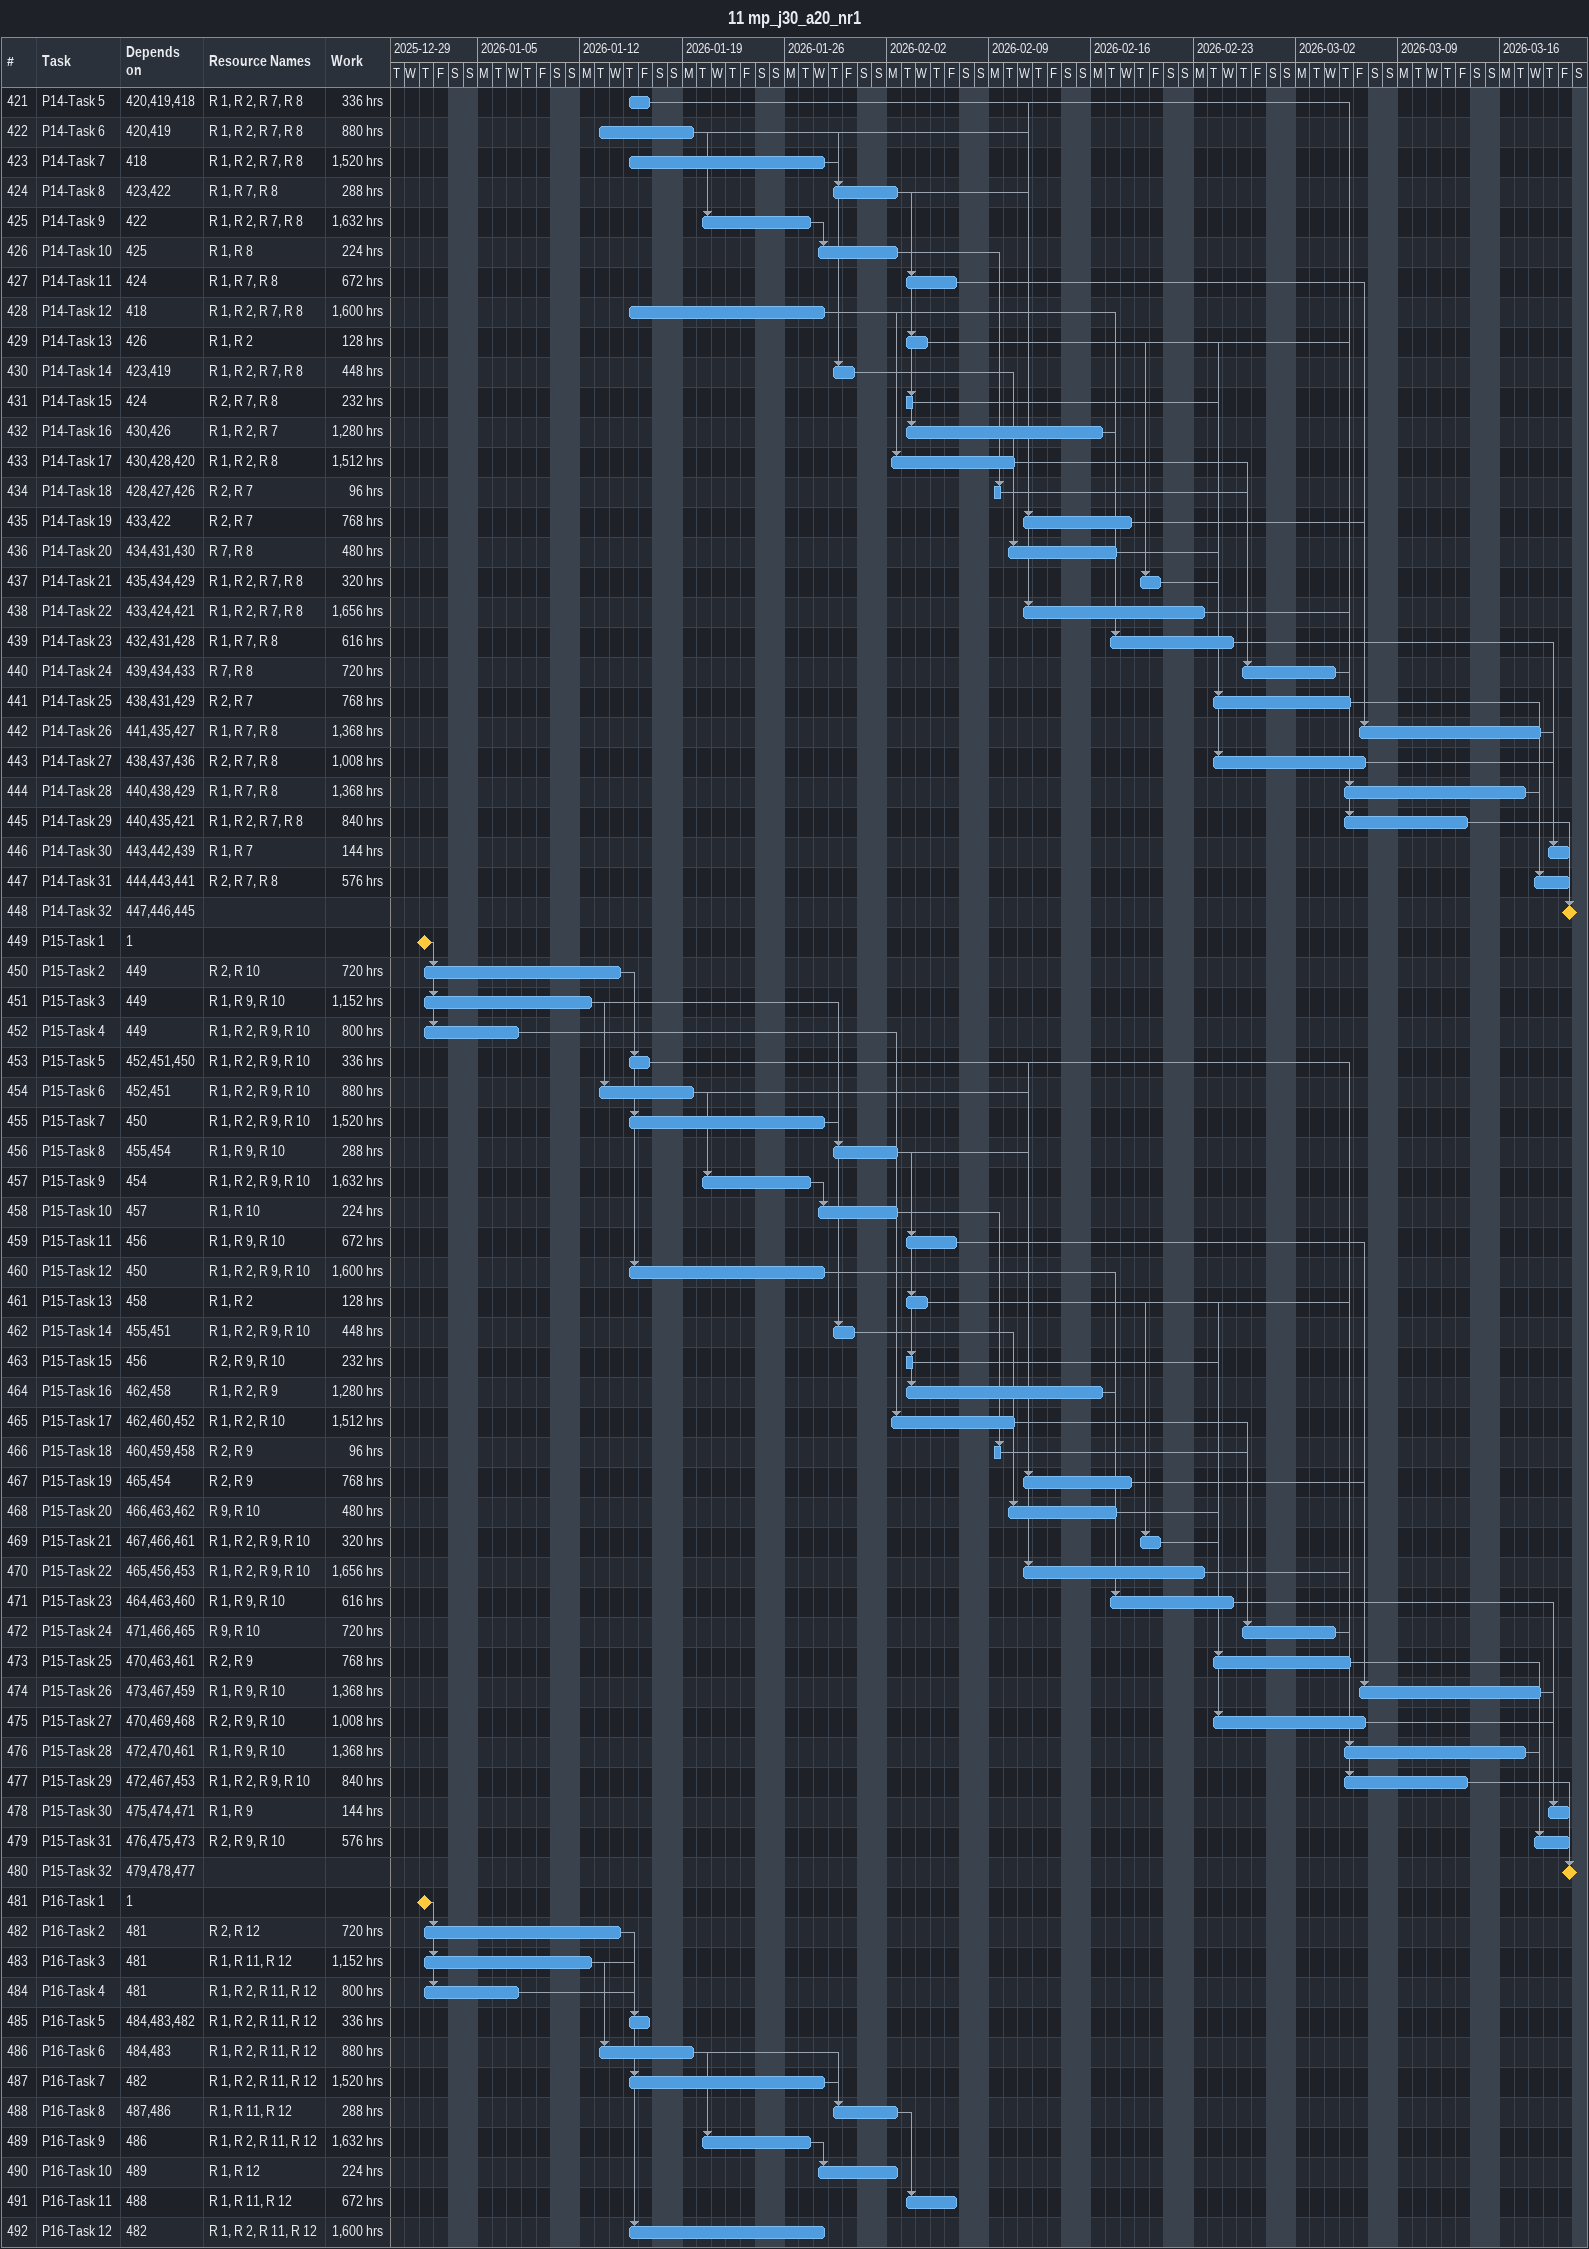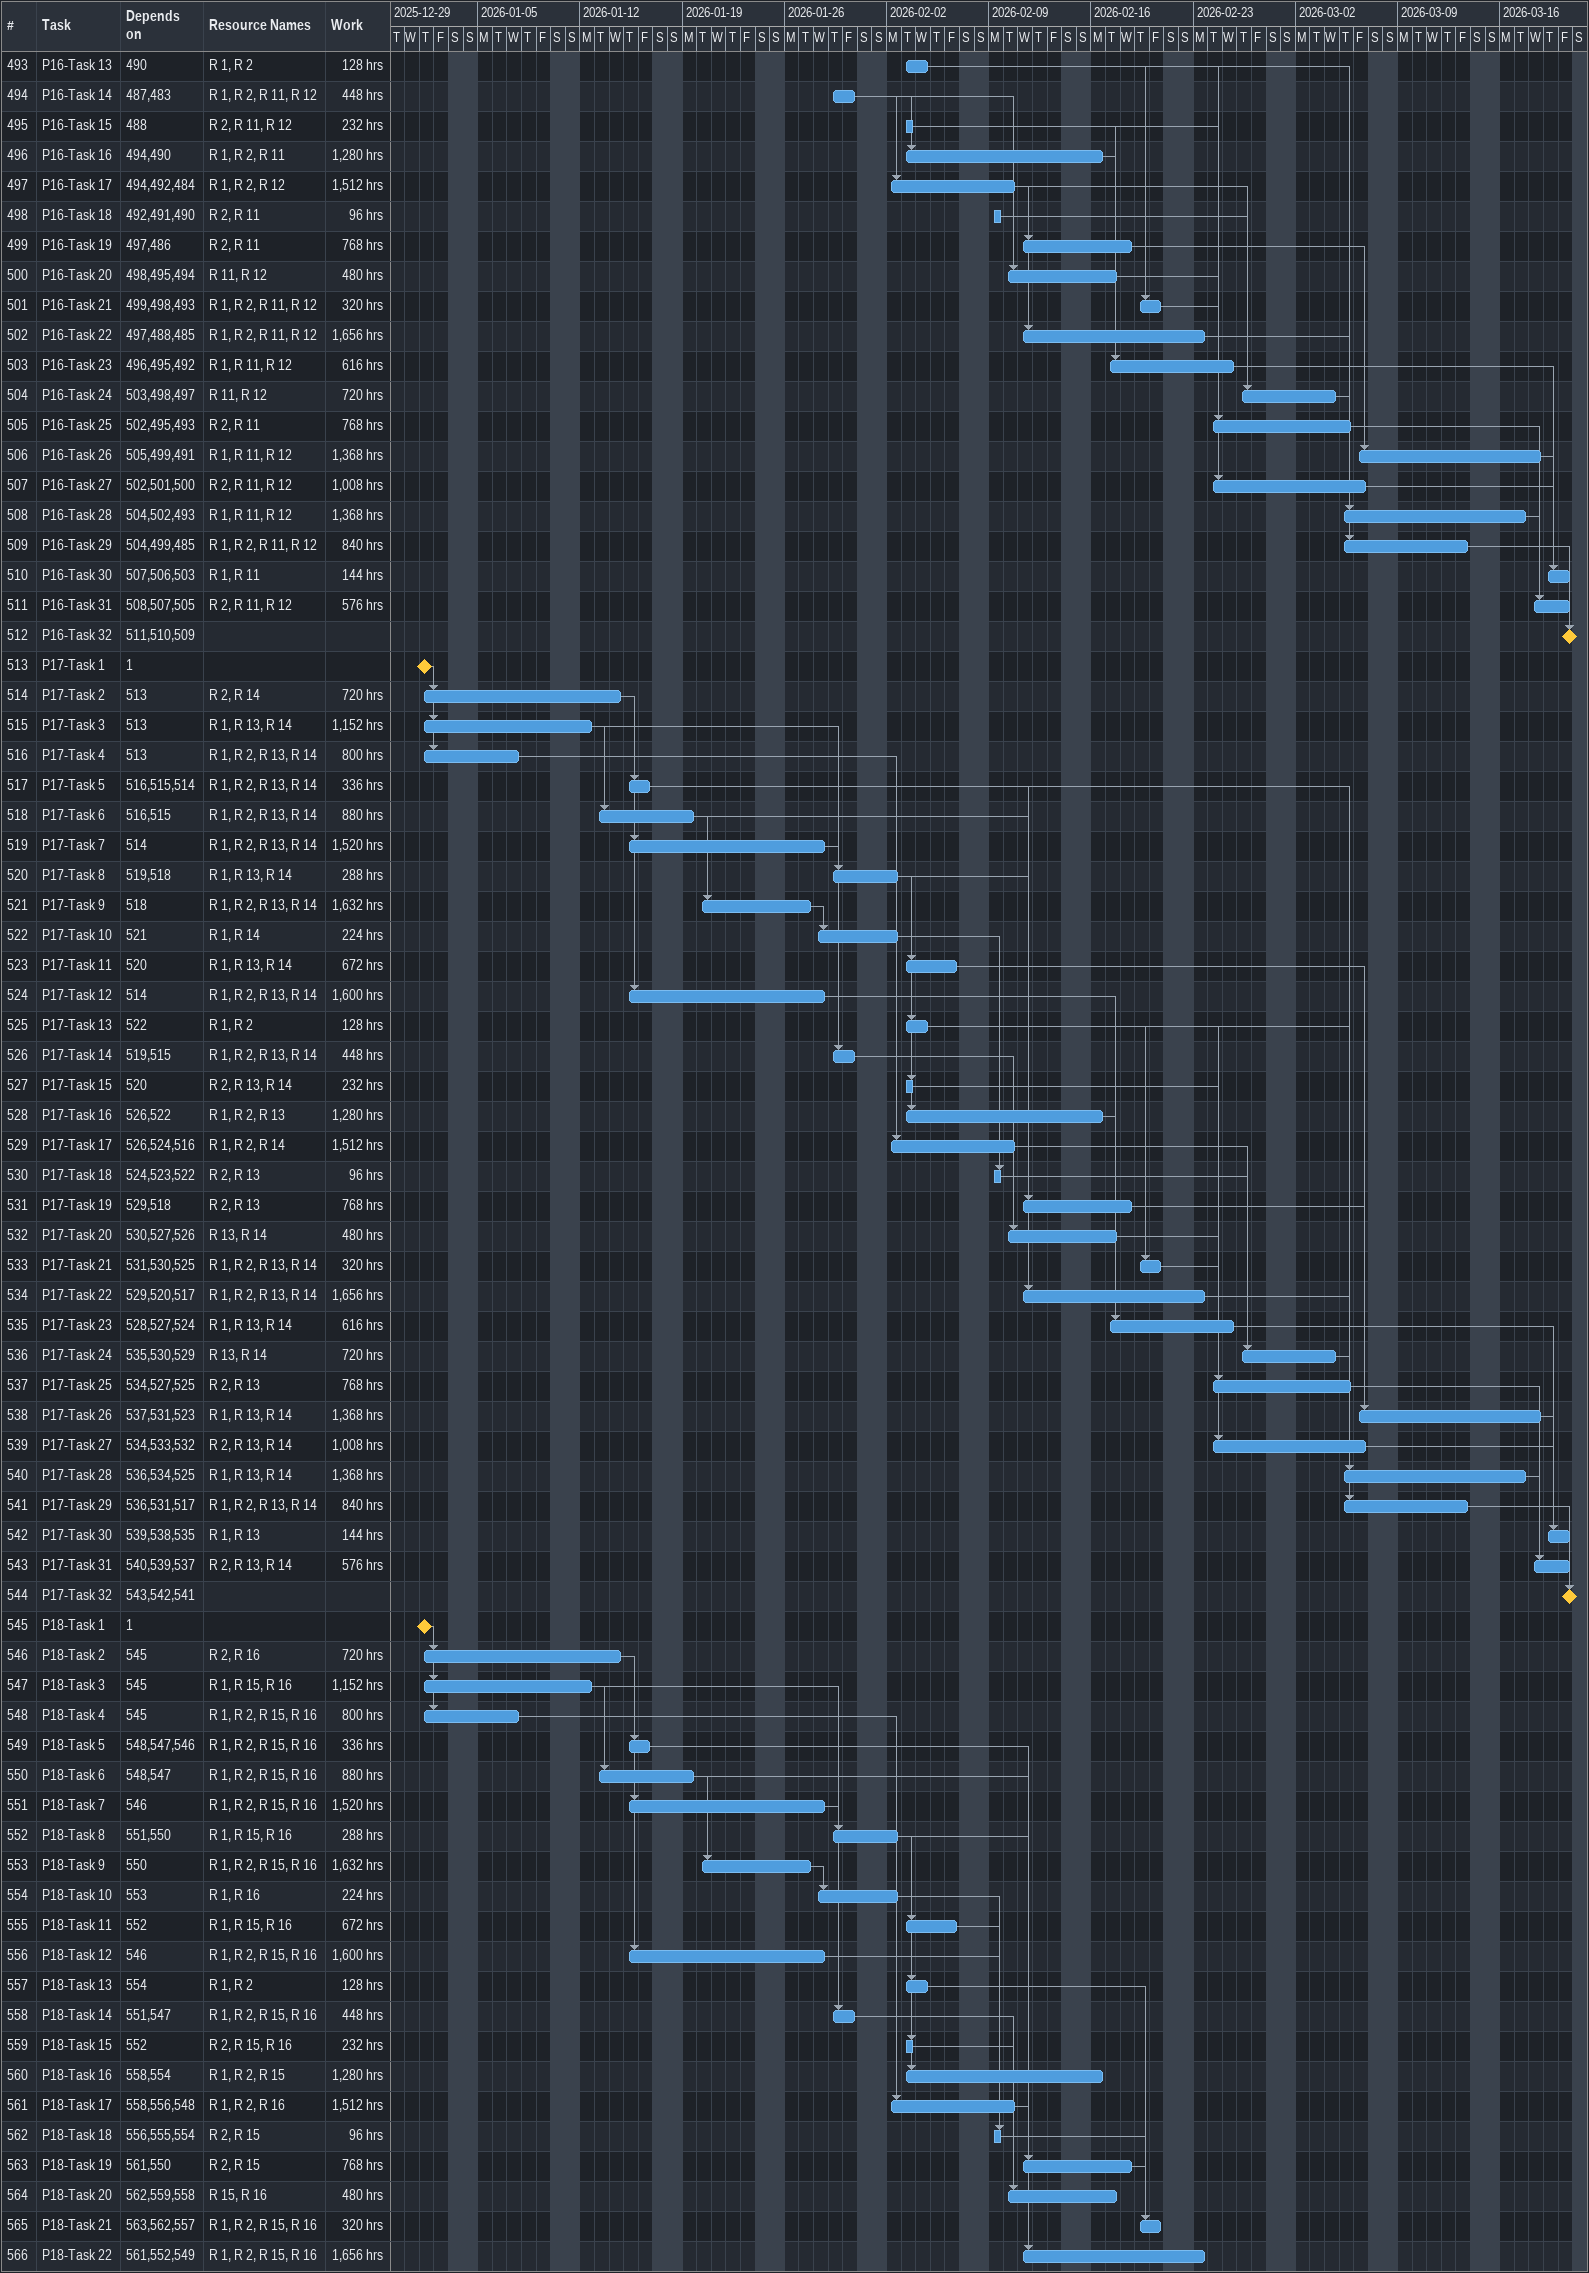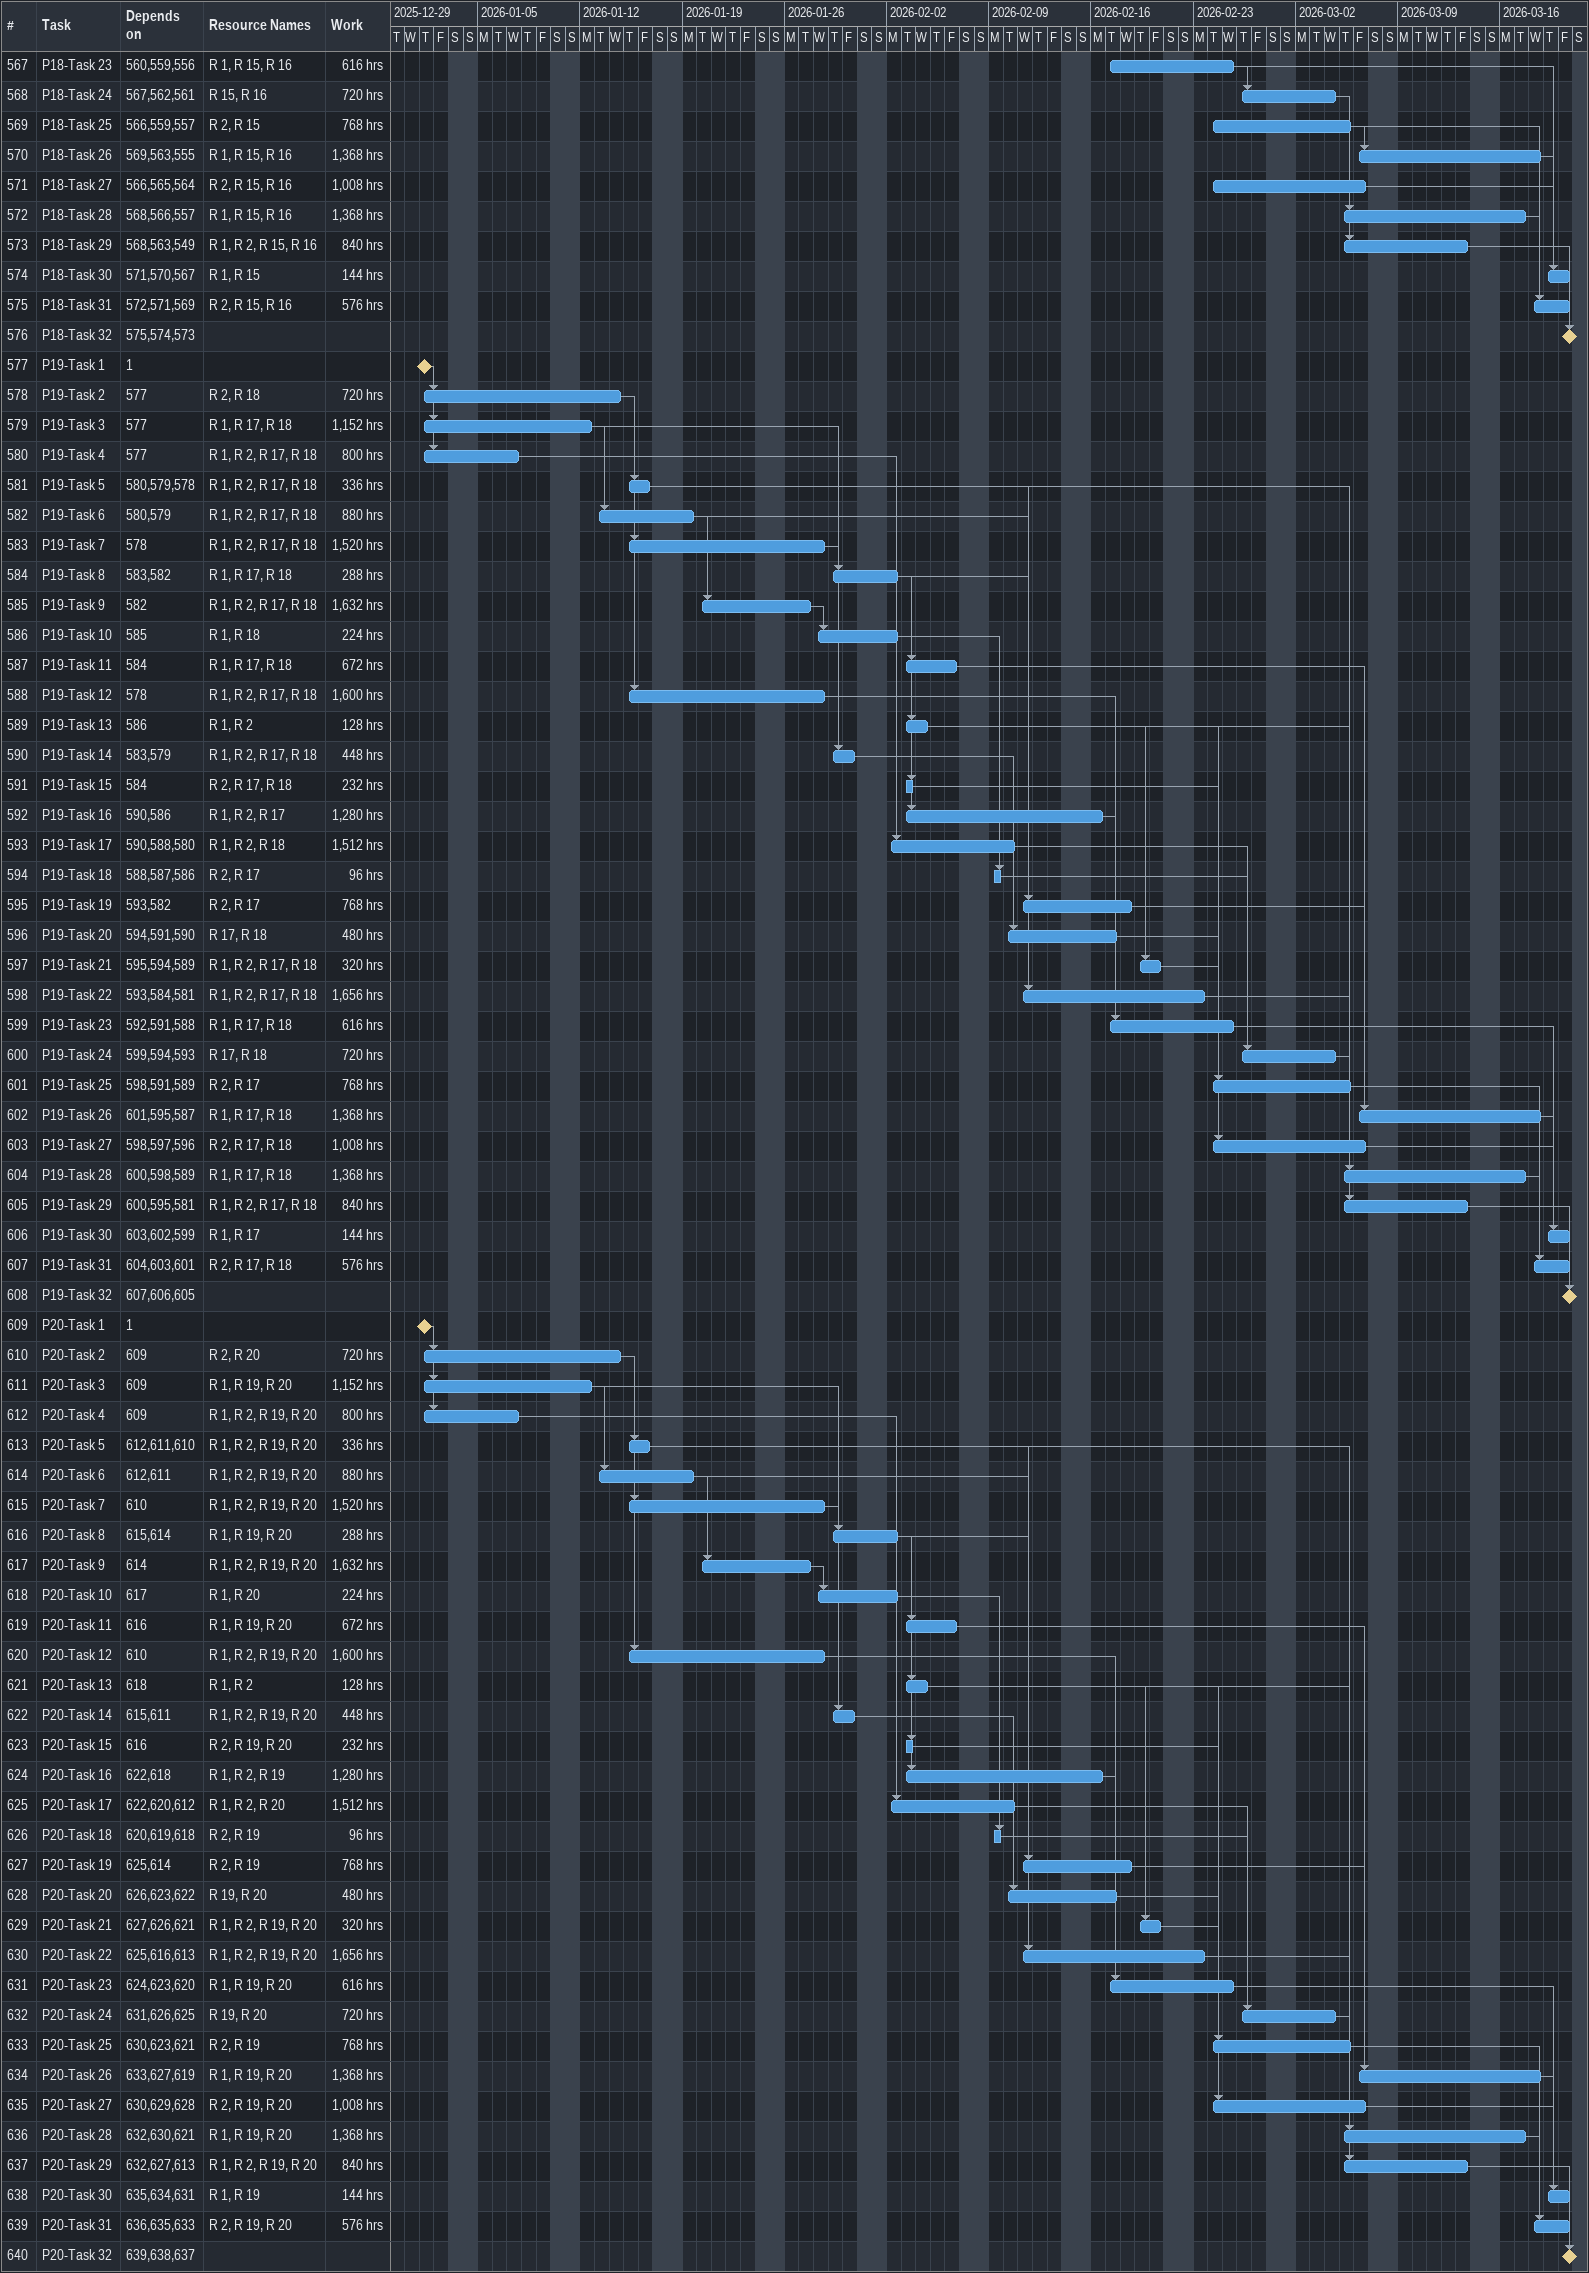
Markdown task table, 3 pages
11 mp_j30_a20_nr1

| ID | Task | Start | Finish | Predecessors | Resources | Work (h) |
|---|---|---|---|---|---|---|
| 421 | P14-Task 5 | 2026-01-15 | 2026-01-16 | 420, 419, 418 | R 1, R 2, R 7, R 8 | 336 |
| 422 | P14-Task 6 | 2026-01-13 | 2026-01-19 | 420, 419 | R 1, R 2, R 7, R 8 | 880 |
| 423 | P14-Task 7 | 2026-01-15 | 2026-01-28 | 418 | R 1, R 2, R 7, R 8 | 1520 |
| 424 | P14-Task 8 | 2026-01-29 | 2026-02-02 | 423, 422 | R 1, R 7, R 8 | 288 |
| 425 | P14-Task 9 | 2026-01-20 | 2026-01-27 | 422 | R 1, R 2, R 7, R 8 | 1632 |
| 426 | P14-Task 10 | 2026-01-28 | 2026-02-02 | 425 | R 1, R 8 | 224 |
| 427 | P14-Task 11 | 2026-02-03 | 2026-02-06 | 424 | R 1, R 7, R 8 | 672 |
| 428 | P14-Task 12 | 2026-01-15 | 2026-01-28 | 418 | R 1, R 2, R 7, R 8 | 1600 |
| 429 | P14-Task 13 | 2026-02-03 | 2026-02-04 | 426 | R 1, R 2 | 128 |
| 430 | P14-Task 14 | 2026-01-29 | 2026-01-30 | 423, 419 | R 1, R 2, R 7, R 8 | 448 |
| 431 | P14-Task 15 | 2026-02-03 | 2026-02-03 | 424 | R 2, R 7, R 8 | 232 |
| 432 | P14-Task 16 | 2026-02-03 | 2026-02-16 | 430, 426 | R 1, R 2, R 7 | 1280 |
| 433 | P14-Task 17 | 2026-02-02 | 2026-02-10 | 430, 428, 420 | R 1, R 2, R 8 | 1512 |
| 434 | P14-Task 18 | 2026-02-09 | 2026-02-09 | 428, 427, 426 | R 2, R 7 | 96 |
| 435 | P14-Task 19 | 2026-02-11 | 2026-02-18 | 433, 422 | R 2, R 7 | 768 |
| 436 | P14-Task 20 | 2026-02-10 | 2026-02-17 | 434, 431, 430 | R 7, R 8 | 480 |
| 437 | P14-Task 21 | 2026-02-19 | 2026-02-20 | 435, 434, 429 | R 1, R 2, R 7, R 8 | 320 |
| 438 | P14-Task 22 | 2026-02-11 | 2026-02-23 | 433, 424, 421 | R 1, R 2, R 7, R 8 | 1656 |
| 439 | P14-Task 23 | 2026-02-17 | 2026-02-25 | 432, 431, 428 | R 1, R 7, R 8 | 616 |
| 440 | P14-Task 24 | 2026-02-26 | 2026-03-04 | 439, 434, 433 | R 7, R 8 | 720 |
| 441 | P14-Task 25 | 2026-02-24 | 2026-03-05 | 438, 431, 429 | R 2, R 7 | 768 |
| 442 | P14-Task 26 | 2026-03-06 | 2026-03-18 | 441, 435, 427 | R 1, R 7, R 8 | 1368 |
| 443 | P14-Task 27 | 2026-02-24 | 2026-03-06 | 438, 437, 436 | R 2, R 7, R 8 | 1008 |
| 444 | P14-Task 28 | 2026-03-05 | 2026-03-17 | 440, 438, 429 | R 1, R 7, R 8 | 1368 |
| 445 | P14-Task 29 | 2026-03-05 | 2026-03-13 | 440, 435, 421 | R 1, R 2, R 7, R 8 | 840 |
| 446 | P14-Task 30 | 2026-03-19 | 2026-03-20 | 443, 442, 439 | R 1, R 7 | 144 |
| 447 | P14-Task 31 | 2026-03-18 | 2026-03-20 | 444, 443, 441 | R 2, R 7, R 8 | 576 |
| 448 | P14-Task 32 (milestone) | 2026-03-20 | 2026-03-20 | 447, 446, 445 |  |  |
| 449 | P15-Task 1 (milestone) | 2026-01-01 | 2026-01-01 | 1 |  |  |
| 450 | P15-Task 2 | 2026-01-01 | 2026-01-14 | 449 | R 2, R 10 | 720 |
| 451 | P15-Task 3 | 2026-01-01 | 2026-01-12 | 449 | R 1, R 9, R 10 | 1152 |
| 452 | P15-Task 4 | 2026-01-01 | 2026-01-07 | 449 | R 1, R 2, R 9, R 10 | 800 |
| 453 | P15-Task 5 | 2026-01-15 | 2026-01-16 | 452, 451, 450 | R 1, R 2, R 9, R 10 | 336 |
| 454 | P15-Task 6 | 2026-01-13 | 2026-01-19 | 452, 451 | R 1, R 2, R 9, R 10 | 880 |
| 455 | P15-Task 7 | 2026-01-15 | 2026-01-28 | 450 | R 1, R 2, R 9, R 10 | 1520 |
| 456 | P15-Task 8 | 2026-01-29 | 2026-02-02 | 455, 454 | R 1, R 9, R 10 | 288 |
| 457 | P15-Task 9 | 2026-01-20 | 2026-01-27 | 454 | R 1, R 2, R 9, R 10 | 1632 |
| 458 | P15-Task 10 | 2026-01-28 | 2026-02-02 | 457 | R 1, R 10 | 224 |
| 459 | P15-Task 11 | 2026-02-03 | 2026-02-06 | 456 | R 1, R 9, R 10 | 672 |
| 460 | P15-Task 12 | 2026-01-15 | 2026-01-28 | 450 | R 1, R 2, R 9, R 10 | 1600 |
| 461 | P15-Task 13 | 2026-02-03 | 2026-02-04 | 458 | R 1, R 2 | 128 |
| 462 | P15-Task 14 | 2026-01-29 | 2026-01-30 | 455, 451 | R 1, R 2, R 9, R 10 | 448 |
| 463 | P15-Task 15 | 2026-02-03 | 2026-02-03 | 456 | R 2, R 9, R 10 | 232 |
| 464 | P15-Task 16 | 2026-02-03 | 2026-02-16 | 462, 458 | R 1, R 2, R 9 | 1280 |
| 465 | P15-Task 17 | 2026-02-02 | 2026-02-10 | 462, 460, 452 | R 1, R 2, R 10 | 1512 |
| 466 | P15-Task 18 | 2026-02-09 | 2026-02-09 | 460, 459, 458 | R 2, R 9 | 96 |
| 467 | P15-Task 19 | 2026-02-11 | 2026-02-18 | 465, 454 | R 2, R 9 | 768 |
| 468 | P15-Task 20 | 2026-02-10 | 2026-02-17 | 466, 463, 462 | R 9, R 10 | 480 |
| 469 | P15-Task 21 | 2026-02-19 | 2026-02-20 | 467, 466, 461 | R 1, R 2, R 9, R 10 | 320 |
| 470 | P15-Task 22 | 2026-02-11 | 2026-02-23 | 465, 456, 453 | R 1, R 2, R 9, R 10 | 1656 |
| 471 | P15-Task 23 | 2026-02-17 | 2026-02-25 | 464, 463, 460 | R 1, R 9, R 10 | 616 |
| 472 | P15-Task 24 | 2026-02-26 | 2026-03-04 | 471, 466, 465 | R 9, R 10 | 720 |
| 473 | P15-Task 25 | 2026-02-24 | 2026-03-05 | 470, 463, 461 | R 2, R 9 | 768 |
| 474 | P15-Task 26 | 2026-03-06 | 2026-03-18 | 473, 467, 459 | R 1, R 9, R 10 | 1368 |
| 475 | P15-Task 27 | 2026-02-24 | 2026-03-06 | 470, 469, 468 | R 2, R 9, R 10 | 1008 |
| 476 | P15-Task 28 | 2026-03-05 | 2026-03-17 | 472, 470, 461 | R 1, R 9, R 10 | 1368 |
| 477 | P15-Task 29 | 2026-03-05 | 2026-03-13 | 472, 467, 453 | R 1, R 2, R 9, R 10 | 840 |
| 478 | P15-Task 30 | 2026-03-19 | 2026-03-20 | 475, 474, 471 | R 1, R 9 | 144 |
| 479 | P15-Task 31 | 2026-03-18 | 2026-03-20 | 476, 475, 473 | R 2, R 9, R 10 | 576 |
| 480 | P15-Task 32 (milestone) | 2026-03-20 | 2026-03-20 | 479, 478, 477 |  |  |
| 481 | P16-Task 1 (milestone) | 2026-01-01 | 2026-01-01 | 1 |  |  |
| 482 | P16-Task 2 | 2026-01-01 | 2026-01-14 | 481 | R 2, R 12 | 720 |
| 483 | P16-Task 3 | 2026-01-01 | 2026-01-12 | 481 | R 1, R 11, R 12 | 1152 |
| 484 | P16-Task 4 | 2026-01-01 | 2026-01-07 | 481 | R 1, R 2, R 11, R 12 | 800 |
| 485 | P16-Task 5 | 2026-01-15 | 2026-01-16 | 484, 483, 482 | R 1, R 2, R 11, R 12 | 336 |
| 486 | P16-Task 6 | 2026-01-13 | 2026-01-19 | 484, 483 | R 1, R 2, R 11, R 12 | 880 |
| 487 | P16-Task 7 | 2026-01-15 | 2026-01-28 | 482 | R 1, R 2, R 11, R 12 | 1520 |
| 488 | P16-Task 8 | 2026-01-29 | 2026-02-02 | 487, 486 | R 1, R 11, R 12 | 288 |
| 489 | P16-Task 9 | 2026-01-20 | 2026-01-27 | 486 | R 1, R 2, R 11, R 12 | 1632 |
| 490 | P16-Task 10 | 2026-01-28 | 2026-02-02 | 489 | R 1, R 12 | 224 |
| 491 | P16-Task 11 | 2026-02-03 | 2026-02-06 | 488 | R 1, R 11, R 12 | 672 |
| 492 | P16-Task 12 | 2026-01-15 | 2026-01-28 | 482 | R 1, R 2, R 11, R 12 | 1600 |
| 493 | P16-Task 13 | 2026-02-03 | 2026-02-04 | 490 | R 1, R 2 | 128 |
| 494 | P16-Task 14 | 2026-01-29 | 2026-01-30 | 487, 483 | R 1, R 2, R 11, R 12 | 448 |
| 495 | P16-Task 15 | 2026-02-03 | 2026-02-03 | 488 | R 2, R 11, R 12 | 232 |
| 496 | P16-Task 16 | 2026-02-03 | 2026-02-16 | 494, 490 | R 1, R 2, R 11 | 1280 |
| 497 | P16-Task 17 | 2026-02-02 | 2026-02-10 | 494, 492, 484 | R 1, R 2, R 12 | 1512 |
| 498 | P16-Task 18 | 2026-02-09 | 2026-02-09 | 492, 491, 490 | R 2, R 11 | 96 |
| 499 | P16-Task 19 | 2026-02-11 | 2026-02-18 | 497, 486 | R 2, R 11 | 768 |
| 500 | P16-Task 20 | 2026-02-10 | 2026-02-17 | 498, 495, 494 | R 11, R 12 | 480 |
| 501 | P16-Task 21 | 2026-02-19 | 2026-02-20 | 499, 498, 493 | R 1, R 2, R 11, R 12 | 320 |
| 502 | P16-Task 22 | 2026-02-11 | 2026-02-23 | 497, 488, 485 | R 1, R 2, R 11, R 12 | 1656 |
| 503 | P16-Task 23 | 2026-02-17 | 2026-02-25 | 496, 495, 492 | R 1, R 11, R 12 | 616 |
| 504 | P16-Task 24 | 2026-02-26 | 2026-03-04 | 503, 498, 497 | R 11, R 12 | 720 |
| 505 | P16-Task 25 | 2026-02-24 | 2026-03-05 | 502, 495, 493 | R 2, R 11 | 768 |
| 506 | P16-Task 26 | 2026-03-06 | 2026-03-18 | 505, 499, 491 | R 1, R 11, R 12 | 1368 |
| 507 | P16-Task 27 | 2026-02-24 | 2026-03-06 | 502, 501, 500 | R 2, R 11, R 12 | 1008 |
| 508 | P16-Task 28 | 2026-03-05 | 2026-03-17 | 504, 502, 493 | R 1, R 11, R 12 | 1368 |
| 509 | P16-Task 29 | 2026-03-05 | 2026-03-13 | 504, 499, 485 | R 1, R 2, R 11, R 12 | 840 |
| 510 | P16-Task 30 | 2026-03-19 | 2026-03-20 | 507, 506, 503 | R 1, R 11 | 144 |
| 511 | P16-Task 31 | 2026-03-18 | 2026-03-20 | 508, 507, 505 | R 2, R 11, R 12 | 576 |
| 512 | P16-Task 32 (milestone) | 2026-03-20 | 2026-03-20 | 511, 510, 509 |  |  |
| 513 | P17-Task 1 (milestone) | 2026-01-01 | 2026-01-01 | 1 |  |  |
| 514 | P17-Task 2 | 2026-01-01 | 2026-01-14 | 513 | R 2, R 14 | 720 |
| 515 | P17-Task 3 | 2026-01-01 | 2026-01-12 | 513 | R 1, R 13, R 14 | 1152 |
| 516 | P17-Task 4 | 2026-01-01 | 2026-01-07 | 513 | R 1, R 2, R 13, R 14 | 800 |
| 517 | P17-Task 5 | 2026-01-15 | 2026-01-16 | 516, 515, 514 | R 1, R 2, R 13, R 14 | 336 |
| 518 | P17-Task 6 | 2026-01-13 | 2026-01-19 | 516, 515 | R 1, R 2, R 13, R 14 | 880 |
| 519 | P17-Task 7 | 2026-01-15 | 2026-01-28 | 514 | R 1, R 2, R 13, R 14 | 1520 |
| 520 | P17-Task 8 | 2026-01-29 | 2026-02-02 | 519, 518 | R 1, R 13, R 14 | 288 |
| 521 | P17-Task 9 | 2026-01-20 | 2026-01-27 | 518 | R 1, R 2, R 13, R 14 | 1632 |
| 522 | P17-Task 10 | 2026-01-28 | 2026-02-02 | 521 | R 1, R 14 | 224 |
| 523 | P17-Task 11 | 2026-02-03 | 2026-02-06 | 520 | R 1, R 13, R 14 | 672 |
| 524 | P17-Task 12 | 2026-01-15 | 2026-01-28 | 514 | R 1, R 2, R 13, R 14 | 1600 |
| 525 | P17-Task 13 | 2026-02-03 | 2026-02-04 | 522 | R 1, R 2 | 128 |
| 526 | P17-Task 14 | 2026-01-29 | 2026-01-30 | 519, 515 | R 1, R 2, R 13, R 14 | 448 |
| 527 | P17-Task 15 | 2026-02-03 | 2026-02-03 | 520 | R 2, R 13, R 14 | 232 |
| 528 | P17-Task 16 | 2026-02-03 | 2026-02-16 | 526, 522 | R 1, R 2, R 13 | 1280 |
| 529 | P17-Task 17 | 2026-02-02 | 2026-02-10 | 526, 524, 516 | R 1, R 2, R 14 | 1512 |
| 530 | P17-Task 18 | 2026-02-09 | 2026-02-09 | 524, 523, 522 | R 2, R 13 | 96 |
| 531 | P17-Task 19 | 2026-02-11 | 2026-02-18 | 529, 518 | R 2, R 13 | 768 |
| 532 | P17-Task 20 | 2026-02-10 | 2026-02-17 | 530, 527, 526 | R 13, R 14 | 480 |
| 533 | P17-Task 21 | 2026-02-19 | 2026-02-20 | 531, 530, 525 | R 1, R 2, R 13, R 14 | 320 |
| 534 | P17-Task 22 | 2026-02-11 | 2026-02-23 | 529, 520, 517 | R 1, R 2, R 13, R 14 | 1656 |
| 535 | P17-Task 23 | 2026-02-17 | 2026-02-25 | 528, 527, 524 | R 1, R 13, R 14 | 616 |
| 536 | P17-Task 24 | 2026-02-26 | 2026-03-04 | 535, 530, 529 | R 13, R 14 | 720 |
| 537 | P17-Task 25 | 2026-02-24 | 2026-03-05 | 534, 527, 525 | R 2, R 13 | 768 |
| 538 | P17-Task 26 | 2026-03-06 | 2026-03-18 | 537, 531, 523 | R 1, R 13, R 14 | 1368 |
| 539 | P17-Task 27 | 2026-02-24 | 2026-03-06 | 534, 533, 532 | R 2, R 13, R 14 | 1008 |
| 540 | P17-Task 28 | 2026-03-05 | 2026-03-17 | 536, 534, 525 | R 1, R 13, R 14 | 1368 |
| 541 | P17-Task 29 | 2026-03-05 | 2026-03-13 | 536, 531, 517 | R 1, R 2, R 13, R 14 | 840 |
| 542 | P17-Task 30 | 2026-03-19 | 2026-03-20 | 539, 538, 535 | R 1, R 13 | 144 |
| 543 | P17-Task 31 | 2026-03-18 | 2026-03-20 | 540, 539, 537 | R 2, R 13, R 14 | 576 |
| 544 | P17-Task 32 (milestone) | 2026-03-20 | 2026-03-20 | 543, 542, 541 |  |  |
| 545 | P18-Task 1 (milestone) | 2026-01-01 | 2026-01-01 | 1 |  |  |
| 546 | P18-Task 2 | 2026-01-01 | 2026-01-14 | 545 | R 2, R 16 | 720 |
| 547 | P18-Task 3 | 2026-01-01 | 2026-01-12 | 545 | R 1, R 15, R 16 | 1152 |
| 548 | P18-Task 4 | 2026-01-01 | 2026-01-07 | 545 | R 1, R 2, R 15, R 16 | 800 |
| 549 | P18-Task 5 | 2026-01-15 | 2026-01-16 | 548, 547, 546 | R 1, R 2, R 15, R 16 | 336 |
| 550 | P18-Task 6 | 2026-01-13 | 2026-01-19 | 548, 547 | R 1, R 2, R 15, R 16 | 880 |
| 551 | P18-Task 7 | 2026-01-15 | 2026-01-28 | 546 | R 1, R 2, R 15, R 16 | 1520 |
| 552 | P18-Task 8 | 2026-01-29 | 2026-02-02 | 551, 550 | R 1, R 15, R 16 | 288 |
| 553 | P18-Task 9 | 2026-01-20 | 2026-01-27 | 550 | R 1, R 2, R 15, R 16 | 1632 |
| 554 | P18-Task 10 | 2026-01-28 | 2026-02-02 | 553 | R 1, R 16 | 224 |
| 555 | P18-Task 11 | 2026-02-03 | 2026-02-06 | 552 | R 1, R 15, R 16 | 672 |
| 556 | P18-Task 12 | 2026-01-15 | 2026-01-28 | 546 | R 1, R 2, R 15, R 16 | 1600 |
| 557 | P18-Task 13 | 2026-02-03 | 2026-02-04 | 554 | R 1, R 2 | 128 |
| 558 | P18-Task 14 | 2026-01-29 | 2026-01-30 | 551, 547 | R 1, R 2, R 15, R 16 | 448 |
| 559 | P18-Task 15 | 2026-02-03 | 2026-02-03 | 552 | R 2, R 15, R 16 | 232 |
| 560 | P18-Task 16 | 2026-02-03 | 2026-02-16 | 558, 554 | R 1, R 2, R 15 | 1280 |
| 561 | P18-Task 17 | 2026-02-02 | 2026-02-10 | 558, 556, 548 | R 1, R 2, R 16 | 1512 |
| 562 | P18-Task 18 | 2026-02-09 | 2026-02-09 | 556, 555, 554 | R 2, R 15 | 96 |
| 563 | P18-Task 19 | 2026-02-11 | 2026-02-18 | 561, 550 | R 2, R 15 | 768 |
| 564 | P18-Task 20 | 2026-02-10 | 2026-02-17 | 562, 559, 558 | R 15, R 16 | 480 |
| 565 | P18-Task 21 | 2026-02-19 | 2026-02-20 | 563, 562, 557 | R 1, R 2, R 15, R 16 | 320 |
| 566 | P18-Task 22 | 2026-02-11 | 2026-02-23 | 561, 552, 549 | R 1, R 2, R 15, R 16 | 1656 |
| 567 | P18-Task 23 | 2026-02-17 | 2026-02-25 | 560, 559, 556 | R 1, R 15, R 16 | 616 |
| 568 | P18-Task 24 | 2026-02-26 | 2026-03-04 | 567, 562, 561 | R 15, R 16 | 720 |
| 569 | P18-Task 25 | 2026-02-24 | 2026-03-05 | 566, 559, 557 | R 2, R 15 | 768 |
| 570 | P18-Task 26 | 2026-03-06 | 2026-03-18 | 569, 563, 555 | R 1, R 15, R 16 | 1368 |
| 571 | P18-Task 27 | 2026-02-24 | 2026-03-06 | 566, 565, 564 | R 2, R 15, R 16 | 1008 |
| 572 | P18-Task 28 | 2026-03-05 | 2026-03-17 | 568, 566, 557 | R 1, R 15, R 16 | 1368 |
| 573 | P18-Task 29 | 2026-03-05 | 2026-03-13 | 568, 563, 549 | R 1, R 2, R 15, R 16 | 840 |
| 574 | P18-Task 30 | 2026-03-19 | 2026-03-20 | 571, 570, 567 | R 1, R 15 | 144 |
| 575 | P18-Task 31 | 2026-03-18 | 2026-03-20 | 572, 571, 569 | R 2, R 15, R 16 | 576 |
| 576 | P18-Task 32 (milestone) | 2026-03-20 | 2026-03-20 | 575, 574, 573 |  |  |
| 577 | P19-Task 1 (milestone) | 2026-01-01 | 2026-01-01 | 1 |  |  |
| 578 | P19-Task 2 | 2026-01-01 | 2026-01-14 | 577 | R 2, R 18 | 720 |
| 579 | P19-Task 3 | 2026-01-01 | 2026-01-12 | 577 | R 1, R 17, R 18 | 1152 |
| 580 | P19-Task 4 | 2026-01-01 | 2026-01-07 | 577 | R 1, R 2, R 17, R 18 | 800 |
| 581 | P19-Task 5 | 2026-01-15 | 2026-01-16 | 580, 579, 578 | R 1, R 2, R 17, R 18 | 336 |
| 582 | P19-Task 6 | 2026-01-13 | 2026-01-19 | 580, 579 | R 1, R 2, R 17, R 18 | 880 |
| 583 | P19-Task 7 | 2026-01-15 | 2026-01-28 | 578 | R 1, R 2, R 17, R 18 | 1520 |
| 584 | P19-Task 8 | 2026-01-29 | 2026-02-02 | 583, 582 | R 1, R 17, R 18 | 288 |
| 585 | P19-Task 9 | 2026-01-20 | 2026-01-27 | 582 | R 1, R 2, R 17, R 18 | 1632 |
| 586 | P19-Task 10 | 2026-01-28 | 2026-02-02 | 585 | R 1, R 18 | 224 |
| 587 | P19-Task 11 | 2026-02-03 | 2026-02-06 | 584 | R 1, R 17, R 18 | 672 |
| 588 | P19-Task 12 | 2026-01-15 | 2026-01-28 | 578 | R 1, R 2, R 17, R 18 | 1600 |
| 589 | P19-Task 13 | 2026-02-03 | 2026-02-04 | 586 | R 1, R 2 | 128 |
| 590 | P19-Task 14 | 2026-01-29 | 2026-01-30 | 583, 579 | R 1, R 2, R 17, R 18 | 448 |
| 591 | P19-Task 15 | 2026-02-03 | 2026-02-03 | 584 | R 2, R 17, R 18 | 232 |
| 592 | P19-Task 16 | 2026-02-03 | 2026-02-16 | 590, 586 | R 1, R 2, R 17 | 1280 |
| 593 | P19-Task 17 | 2026-02-02 | 2026-02-10 | 590, 588, 580 | R 1, R 2, R 18 | 1512 |
| 594 | P19-Task 18 | 2026-02-09 | 2026-02-09 | 588, 587, 586 | R 2, R 17 | 96 |
| 595 | P19-Task 19 | 2026-02-11 | 2026-02-18 | 593, 582 | R 2, R 17 | 768 |
| 596 | P19-Task 20 | 2026-02-10 | 2026-02-17 | 594, 591, 590 | R 17, R 18 | 480 |
| 597 | P19-Task 21 | 2026-02-19 | 2026-02-20 | 595, 594, 589 | R 1, R 2, R 17, R 18 | 320 |
| 598 | P19-Task 22 | 2026-02-11 | 2026-02-23 | 593, 584, 581 | R 1, R 2, R 17, R 18 | 1656 |
| 599 | P19-Task 23 | 2026-02-17 | 2026-02-25 | 592, 591, 588 | R 1, R 17, R 18 | 616 |
| 600 | P19-Task 24 | 2026-02-26 | 2026-03-04 | 599, 594, 593 | R 17, R 18 | 720 |
| 601 | P19-Task 25 | 2026-02-24 | 2026-03-05 | 598, 591, 589 | R 2, R 17 | 768 |
| 602 | P19-Task 26 | 2026-03-06 | 2026-03-18 | 601, 595, 587 | R 1, R 17, R 18 | 1368 |
| 603 | P19-Task 27 | 2026-02-24 | 2026-03-06 | 598, 597, 596 | R 2, R 17, R 18 | 1008 |
| 604 | P19-Task 28 | 2026-03-05 | 2026-03-17 | 600, 598, 589 | R 1, R 17, R 18 | 1368 |
| 605 | P19-Task 29 | 2026-03-05 | 2026-03-13 | 600, 595, 581 | R 1, R 2, R 17, R 18 | 840 |
| 606 | P19-Task 30 | 2026-03-19 | 2026-03-20 | 603, 602, 599 | R 1, R 17 | 144 |
| 607 | P19-Task 31 | 2026-03-18 | 2026-03-20 | 604, 603, 601 | R 2, R 17, R 18 | 576 |
| 608 | P19-Task 32 (milestone) | 2026-03-20 | 2026-03-20 | 607, 606, 605 |  |  |
| 609 | P20-Task 1 (milestone) | 2026-01-01 | 2026-01-01 | 1 |  |  |
| 610 | P20-Task 2 | 2026-01-01 | 2026-01-14 | 609 | R 2, R 20 | 720 |
| 611 | P20-Task 3 | 2026-01-01 | 2026-01-12 | 609 | R 1, R 19, R 20 | 1152 |
| 612 | P20-Task 4 | 2026-01-01 | 2026-01-07 | 609 | R 1, R 2, R 19, R 20 | 800 |
| 613 | P20-Task 5 | 2026-01-15 | 2026-01-16 | 612, 611, 610 | R 1, R 2, R 19, R 20 | 336 |
| 614 | P20-Task 6 | 2026-01-13 | 2026-01-19 | 612, 611 | R 1, R 2, R 19, R 20 | 880 |
| 615 | P20-Task 7 | 2026-01-15 | 2026-01-28 | 610 | R 1, R 2, R 19, R 20 | 1520 |
| 616 | P20-Task 8 | 2026-01-29 | 2026-02-02 | 615, 614 | R 1, R 19, R 20 | 288 |
| 617 | P20-Task 9 | 2026-01-20 | 2026-01-27 | 614 | R 1, R 2, R 19, R 20 | 1632 |
| 618 | P20-Task 10 | 2026-01-28 | 2026-02-02 | 617 | R 1, R 20 | 224 |
| 619 | P20-Task 11 | 2026-02-03 | 2026-02-06 | 616 | R 1, R 19, R 20 | 672 |
| 620 | P20-Task 12 | 2026-01-15 | 2026-01-28 | 610 | R 1, R 2, R 19, R 20 | 1600 |
| 621 | P20-Task 13 | 2026-02-03 | 2026-02-04 | 618 | R 1, R 2 | 128 |
| 622 | P20-Task 14 | 2026-01-29 | 2026-01-30 | 615, 611 | R 1, R 2, R 19, R 20 | 448 |
| 623 | P20-Task 15 | 2026-02-03 | 2026-02-03 | 616 | R 2, R 19, R 20 | 232 |
| 624 | P20-Task 16 | 2026-02-03 | 2026-02-16 | 622, 618 | R 1, R 2, R 19 | 1280 |
| 625 | P20-Task 17 | 2026-02-02 | 2026-02-10 | 622, 620, 612 | R 1, R 2, R 20 | 1512 |
| 626 | P20-Task 18 | 2026-02-09 | 2026-02-09 | 620, 619, 618 | R 2, R 19 | 96 |
| 627 | P20-Task 19 | 2026-02-11 | 2026-02-18 | 625, 614 | R 2, R 19 | 768 |
| 628 | P20-Task 20 | 2026-02-10 | 2026-02-17 | 626, 623, 622 | R 19, R 20 | 480 |
| 629 | P20-Task 21 | 2026-02-19 | 2026-02-20 | 627, 626, 621 | R 1, R 2, R 19, R 20 | 320 |
| 630 | P20-Task 22 | 2026-02-11 | 2026-02-23 | 625, 616, 613 | R 1, R 2, R 19, R 20 | 1656 |
| 631 | P20-Task 23 | 2026-02-17 | 2026-02-25 | 624, 623, 620 | R 1, R 19, R 20 | 616 |
| 632 | P20-Task 24 | 2026-02-26 | 2026-03-04 | 631, 626, 625 | R 19, R 20 | 720 |
| 633 | P20-Task 25 | 2026-02-24 | 2026-03-05 | 630, 623, 621 | R 2, R 19 | 768 |
| 634 | P20-Task 26 | 2026-03-06 | 2026-03-18 | 633, 627, 619 | R 1, R 19, R 20 | 1368 |
| 635 | P20-Task 27 | 2026-02-24 | 2026-03-06 | 630, 629, 628 | R 2, R 19, R 20 | 1008 |
| 636 | P20-Task 28 | 2026-03-05 | 2026-03-17 | 632, 630, 621 | R 1, R 19, R 20 | 1368 |
| 637 | P20-Task 29 | 2026-03-05 | 2026-03-13 | 632, 627, 613 | R 1, R 2, R 19, R 20 | 840 |
| 638 | P20-Task 30 | 2026-03-19 | 2026-03-20 | 635, 634, 631 | R 1, R 19 | 144 |
| 639 | P20-Task 31 | 2026-03-18 | 2026-03-20 | 636, 635, 633 | R 2, R 19, R 20 | 576 |
| 640 | P20-Task 32 (milestone) | 2026-03-20 | 2026-03-20 | 639, 638, 637 |  |  |
